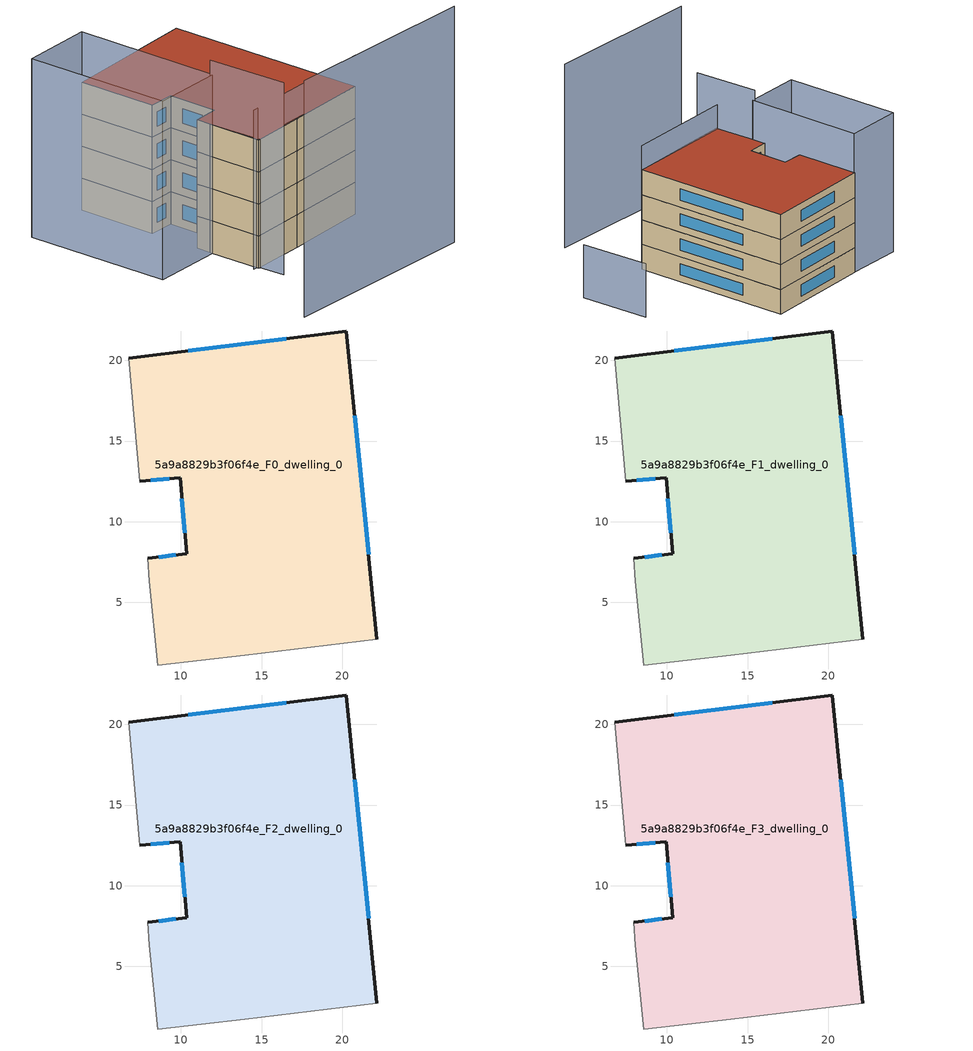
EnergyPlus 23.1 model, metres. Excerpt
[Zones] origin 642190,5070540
5a9a8829b3f06f4e_F0_dwelling_0
 floor ground (EU_floor_Construction): 20.26,21.83 22.15,2.71 13.95,1.71 8.54,1.11 8.04,6.32 7.94,7.72 10.35,8.02 9.95,12.72 7.45,12.52 6.75,20.13 z0
 wall outside (EU_wall_Construction): 7.45,12.52 9.95,12.72 10.35,8.02 7.94,7.72 / 22.15,2.71 20.26,21.83 6.75,20.13 z0:3
 wall adiabatic (EU_wall_Construction): 7.94,7.72 8.04,6.32 8.54,1.11 13.95,1.71 22.15,2.71 / 6.75,20.13 7.45,12.52 z0:3
 window (EU_Window_Construction): 9.69,7.94 8.61,7.8 / 10.06,11.43 10.24,9.31 / 8.13,12.58 9.26,12.67 / 16.54,21.36 10.46,20.59 / 21.63,7.97 20.78,16.56 z0.83:2.17
5a9a8829b3f06f4e_F1_dwelling_0
 floor to 5a9a8829b3f06f4e_F0_dwelling_0 (EU_floor_Construction): 20.26,21.83 22.15,2.71 13.95,1.71 8.54,1.11 8.04,6.32 7.94,7.72 10.35,8.02 9.95,12.72 7.45,12.52 6.75,20.13 z3
 wall outside (EU_wall_Construction): 7.45,12.52 9.95,12.72 10.35,8.02 7.94,7.72 / 22.15,2.71 20.26,21.83 6.75,20.13 z3:6
 wall adiabatic (EU_wall_Construction): 7.94,7.72 8.04,6.32 8.54,1.11 13.95,1.71 22.15,2.71 / 6.75,20.13 7.45,12.52 z3:6
 window (EU_Window_Construction): 9.69,7.94 8.61,7.8 / 10.06,11.43 10.24,9.31 / 8.13,12.58 9.26,12.67 / 16.54,21.36 10.46,20.59 / 21.63,7.97 20.78,16.56 z3.83:5.17
5a9a8829b3f06f4e_F2_dwelling_0
 floor to 5a9a8829b3f06f4e_F1_dwelling_0 (EU_floor_Construction): 20.26,21.83 22.15,2.71 13.95,1.71 8.54,1.11 8.04,6.32 7.94,7.72 10.35,8.02 9.95,12.72 7.45,12.52 6.75,20.13 z6
 wall outside (EU_wall_Construction): 7.45,12.52 9.95,12.72 10.35,8.02 7.94,7.72 / 22.15,2.71 20.26,21.83 6.75,20.13 z6:9
 wall adiabatic (EU_wall_Construction): 7.94,7.72 8.04,6.32 8.54,1.11 13.95,1.71 22.15,2.71 / 6.75,20.13 7.45,12.52 z6:9
 window (EU_Window_Construction): 9.69,7.94 8.61,7.8 / 10.06,11.43 10.24,9.31 / 8.13,12.58 9.26,12.67 / 16.54,21.36 10.46,20.59 / 21.63,7.97 20.78,16.56 z6.83:8.17
5a9a8829b3f06f4e_F3_dwelling_0
 floor to 5a9a8829b3f06f4e_F2_dwelling_0 (EU_floor_Construction): 20.26,21.83 22.15,2.71 13.95,1.71 8.54,1.11 8.04,6.32 7.94,7.72 10.35,8.02 9.95,12.72 7.45,12.52 6.75,20.13 z9
 wall outside (EU_wall_Construction): 7.45,12.52 9.95,12.72 10.35,8.02 7.94,7.72 / 22.15,2.71 20.26,21.83 6.75,20.13 z9:12
 wall adiabatic (EU_wall_Construction): 7.94,7.72 8.04,6.32 8.54,1.11 13.95,1.71 22.15,2.71 / 6.75,20.13 7.45,12.52 z9:12
 window (EU_Window_Construction): 9.69,7.94 8.61,7.8 / 10.06,11.43 10.24,9.31 / 8.13,12.58 9.26,12.67 / 16.54,21.36 10.46,20.59 / 21.63,7.97 20.78,16.56 z9.83:11.17
 roof outside (EU_roof_Construction): 22.15,2.71 20.26,21.83 6.75,20.13 7.45,12.52 9.95,12.72 10.35,8.02 7.94,7.72 8.04,6.32 8.54,1.11 13.95,1.71 z12
shading: 4.04,-8.49 23.83,-7.31 z0:22.1; 8.1,1.28 22.15,2.71 z0:14.9; 8.04,6.32 9.05,-1.37 z0:18; 31.96,3.21 30.89,11.57 z0:6.4; 0.04,19.23 1.83,5.48 z0:3.8; 6.75,20.13 8.1,6.07 / 8.1,6.07 1.26,5.41 / 1.26,5.41 -0.1,19.47 / -0.1,19.47 6.75,20.13 z0:16.7
[Building]
EU S2 Campaign: North Axis=0; Terrain=City; Solar Distribution=FullExterior
[Site:Location]
Lyon-Bron: Latitude=45.75; Longitude=5; Time Zone=1; Elevation=198
[SizingPeriod:WeatherFileDays]
AnnualSizingPeriod: Begin Month=1; Begin Day of Month=1; End Month=12; End Day of Month=31; Day of Week for Start Day=Monday; Use Weather File Daylight Saving Period=No; Use Weather File Rain and Snow Indicators=No
[MATERIAL]
EU_InternalMass_Material: Roughness=MediumRough; Thickness=0.1; Conductivity=1; Density=1800; Specific Heat=900; Thermal Absorptance=0.9; Solar Absorptance=0.7; Visible Absorptance=0.7
[MATERIAL:NOMASS] Roughness=MediumRough; Thermal Absorptance=0.9; Solar Absorptance=0.7; Visible Absorptance=0.7
Name | Thermal Resistance
EU_wall_NoMass | 0.87146
EU_roof_NoMass | 0.842276
EU_floor_NoMass | 0.496999
[WINDOWMATERIAL:SIMPLEGLAZINGSYSTEM]
EU_Window_SimpleGlazing: UFactor=2.2525; Solar Heat Gain Coefficient=0.76; Visible Transmittance=0.76
[CONSTRUCTION]
EU_wall_Construction: EU_wall_NoMass
EU_roof_Construction: EU_roof_NoMass
EU_floor_Construction: EU_floor_NoMass
EU_InternalMass_Construction: EU_InternalMass_Material
EU_Window_Construction: EU_Window_SimpleGlazing
[ZONE] Type=1; Multiplier=1; Ceiling Height=autocalculate; Floor Area=autocalculate; Part of Total Floor Area=Yes
Name | Volume
5a9a8829b3f06f4e_F0_dwelling_0 | 750.284
5a9a8829b3f06f4e_F1_dwelling_0; 5a9a8829b3f06f4e_F2_dwelling_0 | 750.285
5a9a8829b3f06f4e_F3_dwelling_0 | 2250.85
[INTERNALMASS] Construction=EU_InternalMass_Construction; Surface Area=250.095
Name | Zone or ZoneList
5a9a8829b3f06f4e_F0_dwelling_0_EU_InternalMass | 5a9a8829b3f06f4e_F0_dwelling_0
5a9a8829b3f06f4e_F1_dwelling_0_EU_InternalMass | 5a9a8829b3f06f4e_F1_dwelling_0
5a9a8829b3f06f4e_F2_dwelling_0_EU_InternalMass | 5a9a8829b3f06f4e_F2_dwelling_0
5a9a8829b3f06f4e_F3_dwelling_0_EU_InternalMass | 5a9a8829b3f06f4e_F3_dwelling_0
[OTHEREQUIPMENT] Fuel Type=Electricity; Design Level Calculation Method=Watts/Area; Power per Zone Floor Area=1; Fraction Latent=0; Fraction Radiant=0; Fraction Lost=0; Carbon Dioxide Generation Rate=0; EndUse Subcategory=EU_Step8_InternalGains
Name | Zone or ZoneList or Space or SpaceList | Schedule
EU_Step8_InternalGain_5a9a8829b3f06f4e_F0_dwelling_0_f000 | 5a9a8829b3f06f4e_F0_dwelling_0 | EU_Step8_GainSchedule_5a9a8829b3f06f4e_F0_dwelling_0_f000
EU_Step8_InternalGain_5a9a8829b3f06f4e_F1_dwelling_0_f000 | 5a9a8829b3f06f4e_F1_dwelling_0 | EU_Step8_GainSchedule_5a9a8829b3f06f4e_F1_dwelling_0_f000
EU_Step8_InternalGain_5a9a8829b3f06f4e_F2_dwelling_0_f000 | 5a9a8829b3f06f4e_F2_dwelling_0 | EU_Step8_GainSchedule_5a9a8829b3f06f4e_F2_dwelling_0_f000
EU_Step8_InternalGain_5a9a8829b3f06f4e_F3_dwelling_0_f000 | 5a9a8829b3f06f4e_F3_dwelling_0 | EU_Step8_GainSchedule_5a9a8829b3f06f4e_F3_dwelling_0_f000
[ZONEVENTILATION:DESIGNFLOWRATE] Schedule=EU_AlwaysOn; Design Flow Rate Calculation Method=AirChanges/Hour; Air Changes per Hour=0.425; Ventilation Type=Natural; Fan Pressure Rise=0; Fan Total Efficiency=1; Constant Term Coefficient=1; Temperature Term Coefficient=0; Velocity Term Coefficient=0; Velocity Squared Term Coefficient=0; Minimum Indoor Temperature=-100; Maximum Indoor Temperature=100; Delta Temperature=-100; Minimum Outdoor Temperature=-100; Maximum Outdoor Temperature=100; Maximum Wind Speed=40
Name | Zone or ZoneList or Space or SpaceList
EU_ConstantAir_5a9a8829b3f06f4e_F0_dwelling_0 | 5a9a8829b3f06f4e_F0_dwelling_0
EU_ConstantAir_5a9a8829b3f06f4e_F1_dwelling_0 | 5a9a8829b3f06f4e_F1_dwelling_0
EU_ConstantAir_5a9a8829b3f06f4e_F2_dwelling_0 | 5a9a8829b3f06f4e_F2_dwelling_0
EU_ConstantAir_5a9a8829b3f06f4e_F3_dwelling_0 | 5a9a8829b3f06f4e_F3_dwelling_0
[HVACTEMPLATE:THERMOSTAT] Constant Heating Setpoint=20; Constant Cooling Setpoint=50
EU_HeatOnly_5a9a8829b3f06f4e_F0_dwelling_0; EU_HeatOnly_5a9a8829b3f06f4e_F1_dwelling_0; EU_HeatOnly_5a9a8829b3f06f4e_F2_dwelling_0; EU_HeatOnly_5a9a8829b3f06f4e_F3_dwelling_0
[HVACTEMPLATE:ZONE:IDEALLOADSAIRSYSTEM] System Availability Schedule=EU_AlwaysOn; Maximum Heating Supply Air Temperature=50; Minimum Cooling Supply Air Temperature=13; Maximum Heating Supply Air Humidity Ratio=0.0156; Minimum Cooling Supply Air Humidity Ratio=0.0077; Heating Limit=NoLimit; Cooling Limit=NoLimit; Heating Availability Schedule=EU_AlwaysOn; Cooling Availability Schedule=EU_CoolingOff; Dehumidification Control Type=ConstantSensibleHeatRatio; Cooling Sensible Heat Ratio=0.7; Dehumidification Setpoint=60; Humidification Control Type=None; Humidification Setpoint=30; Outdoor Air Method=None; Outdoor Air Flow Rate per Person=0.00944; Outdoor Air Flow Rate per Zone Floor Area=0; Outdoor Air Flow Rate per Zone=0; Demand Controlled Ventilation Type=None; Outdoor Air Economizer Type=NoEconomizer; Heat Recovery Type=None; Sensible Heat Recovery Effectiveness=0.7; Latent Heat Recovery Effectiveness=0.65
Name | Template Thermostat
5a9a8829b3f06f4e_F0_dwelling_0 | EU_HeatOnly_5a9a8829b3f06f4e_F0_dwelling_0
5a9a8829b3f06f4e_F1_dwelling_0 | EU_HeatOnly_5a9a8829b3f06f4e_F1_dwelling_0
5a9a8829b3f06f4e_F2_dwelling_0 | EU_HeatOnly_5a9a8829b3f06f4e_F2_dwelling_0
5a9a8829b3f06f4e_F3_dwelling_0 | EU_HeatOnly_5a9a8829b3f06f4e_F3_dwelling_0
[SIZING:ZONE] Zone Cooling Design Supply Air Temperature Input Method=SupplyAirTemperature; Zone Cooling Design Supply Air Temperature=13; Zone Heating Design Supply Air Temperature Input Method=SupplyAirTemperature; Zone Heating Design Supply Air Temperature=50; Zone Cooling Design Supply Air Humidity Ratio=0.008; Zone Heating Design Supply Air Humidity Ratio=0.008; Cooling Design Air Flow Method=DesignDay; Cooling Design Air Flow Rate=0; Cooling Minimum Air Flow per Zone Floor Area=0.000762; Cooling Minimum Air Flow=0; Cooling Minimum Air Flow Fraction=0.2; Heating Design Air Flow Method=DesignDay; Heating Design Air Flow Rate=0; Heating Maximum Air Flow per Zone Floor Area=0.002032; Heating Maximum Air Flow=0.141576; Heating Maximum Air Flow Fraction=0.3; Account for Dedicated Outdoor Air System=No; Dedicated Outdoor Air System Control Strategy=NeutralSupplyAir; Dedicated Outdoor Air Low Setpoint Temperature for Design=autosize; Dedicated Outdoor Air High Setpoint Temperature for Design=autosize; Zone Load Sizing Method=Sensible Load Only No Latent Load; Zone Latent Cooling Design Supply Air Humidity Ratio Input Method=HumidityRatioDifference; Zone Cooling Design Supply Air Humidity Ratio Difference=0.005; Zone Latent Heating Design Supply Air Humidity Ratio Input Method=HumidityRatioDifference; Zone Humidification Design Supply Air Humidity Ratio Difference=0.005
5a9a8829b3f06f4e_F0_dwelling_0; 5a9a8829b3f06f4e_F1_dwelling_0; 5a9a8829b3f06f4e_F2_dwelling_0; 5a9a8829b3f06f4e_F3_dwelling_0
[SCHEDULE:CONSTANT]
Name | Hourly Value
EU_AlwaysOn | 1
EU_CoolingOff | 0
[SCHEDULE:FILE] Column Number=1; Rows to Skip at Top=0; Number of Hours of Data=8760; Column Separator=Comma; Interpolate to Timestep=No; Minutes per Item=60; Adjust Schedule for Daylight Savings=Yes
Name | File
EU_Step8_GainSchedule_5a9a8829b3f06f4e_F0_dwelling_0_f000 | ../../schedules/5a9a8829b3f06f4e/5a9a8829b3f06f4e_F0_dwelling_0_f000_gain.csv
EU_Step8_GainSchedule_5a9a8829b3f06f4e_F1_dwelling_0_f000 | ../../schedules/5a9a8829b3f06f4e/5a9a8829b3f06f4e_F1_dwelling_0_f000_gain.csv
EU_Step8_GainSchedule_5a9a8829b3f06f4e_F2_dwelling_0_f000 | ../../schedules/5a9a8829b3f06f4e/5a9a8829b3f06f4e_F2_dwelling_0_f000_gain.csv
EU_Step8_GainSchedule_5a9a8829b3f06f4e_F3_dwelling_0_f000 | ../../schedules/5a9a8829b3f06f4e/5a9a8829b3f06f4e_F3_dwelling_0_f000_gain.csv
